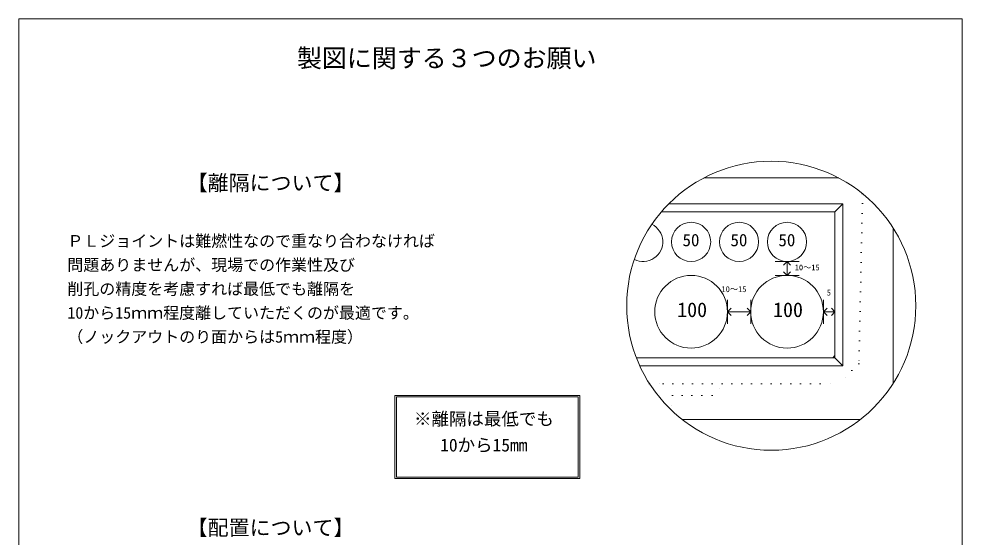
# Model space of a CAD drawing. Units: millimetres, scale not verified. Extents: x -4890 to 18490, y -2312 to 2312.
# Drawn here: x -4890 to -1830, y 630 to 2312 of the extents above; entities that cross this region are included whole.
import ezdxf
from ezdxf.enums import TextEntityAlignment as Align

# ---------------------------------------------------------------- set-up
doc = ezdxf.new("R2010")
doc.units = ezdxf.units.MM
doc.header["$LTSCALE"] = 10
doc.linetypes.add('DASHED1', pattern=[1.8, 1.2, -0.6])
doc.linetypes.add('USER5', pattern=[3.185, 0.01, -3.175])
for name, color, linetype, lineweight in [('0-2_waku', 7, 'Continuous', 18), ('0-3_gaikei', 7, 'Continuous', 18), ('0-4_kakure', 7, 'DASHED1', 5), ('0-5_sunpou', 7, 'Continuous', 5), ('0-8_hole', 7, 'Continuous', 18), ('0-9_uchigawa', 6, 'Continuous', 18), ('0-E_文字１', 7, 'Continuous', 18)]:
    doc.layers.add(name, color=color, linetype=linetype, lineweight=lineweight)
doc.styles.add('ＭＳ ゴシック', font='')
doc.styles.get('ＭＳ ゴシック').set_extended_font_data('MS Gothic')

# ---------------------------------------------------------------- blocks, each defined once
blk = doc.blocks.new('_Open90')
at = {"layer": '0-5_sunpou'}
blk.add_line((0, 0), (-1, 0), dxfattribs=at)
blk.add_lwpolyline([(-0.5, 0.5), (0, 0), (-0.5, -0.5)], dxfattribs=at)

msp = doc.modelspace()

# ---------------------------------------------------------------- linework, layer by layer
at = {"layer": '0-2_waku'}
for p, q in [((-4889.94, 2311.88), (-1829.94, 2311.88)), ((-4889.94, 2311.88), (-1829.94, 2311.88)), ((-4889.94, 2311.88), (-4889.94, -1963.12)), ((-1829.94, 2311.88), (-1829.94, -1963.12))]:
    msp.add_line(p, q, dxfattribs=at)
at = {"layer": '0-3_gaikei'}
for p, q in [((-2230.07, 1795.59), (-2668.2, 1795.59)), ((-2053.86, 1128.85), (-2053.86, 1633.22)), ((-2737.75, 1011.51), (-2160.53, 1011.51))]:
    msp.add_line(p, q, dxfattribs=at)
at = {"layer": '0-4_kakure', "linetype": 'USER5', "lineweight": 18}
for p, q in [((-2843.97, 1128.15), (-2799.77, 1128.15)), ((-2799.77, 1128.15), (-2229.53, 1128.15)), ((-2799.77, 1128.15), (-2229.53, 1128.15)), ((-2770.03, 1089.27), (-2773.17, 1042.14)), ((-2770.03, 1089.27), (-2666.35, 1089.27))]:
    msp.add_line(p, q, dxfattribs=at)
for points in [[(-2152.87, 1744.45), (-2164.73, 1192.95), (-2229.53, 1128.15)], [(-2770.03, 1089.27), (-2640.43, 1089.27), (-2601.55, 1128.15)]]:
    msp.add_lwpolyline(points, dxfattribs=at)
at = {"layer": '0-5_sunpou', "color": 150, "lineweight": 18}
for p, q in [((-2436.89, 1524.73), (-2359.13, 1524.73)), ((-2436.89, 1479.37), (-2359.13, 1479.37)), ((-2591.11, 1400.31), (-2591.11, 1322.55)), ((-2515.94, 1400.31), (-2515.94, 1322.55)), ((-2279.96, 1400.31), (-2279.96, 1322.55)), ((-2242.49, 1400.31), (-2242.49, 1322.55)), ((-2591.11, 1361.43), (-2515.94, 1361.43)), ((-2279.96, 1361.43), (-2242.49, 1361.43)), ((-2242.49, 1219.78), (-2249.65, 1212.39))]:
    msp.add_line(p, q, dxfattribs=at)
msp.add_circle((-2449.14, 1381.04), 468.88, dxfattribs=at)
at = {"layer": '0-8_hole'}
for centre, radius in [((-2709.05, 1588.23), 63.5), ((-2553.53, 1588.23), 63.5), ((-2398.01, 1588.23), 63.5), ((-2709.05, 1361.43), 117.94), ((-2398.01, 1361.43), 117.94)]:
    msp.add_circle(centre, radius, dxfattribs=at)
msp.add_arc((-2864.57, 1588.23), 63.5, 243.19936, 63.78529, dxfattribs=at)
at = {"layer": '0-9_uchigawa'}
for p, q in [((-2805.77, 1685.43), (-2799.77, 1685.43)), ((-2781.91, 1711.35), (-2216.57, 1711.35)), ((-2242.49, 1212.39), (-2242.49, 1685.43)), ((-2216.57, 1186.47), (-2216.57, 1711.35)), ((-2886.64, 1212.39), (-2799.77, 1212.39)), ((-2799.77, 1212.39), (-2242.49, 1212.39)), ((-2216.57, 1186.47), (-2242.49, 1212.39)), ((-2875.74, 1186.47), (-2799.77, 1186.47)), ((-2799.77, 1186.47), (-2216.57, 1186.47)), ((-3670.41, 1090.13), (-3070.41, 1090.13)), ((-3670.41, 820.13), (-3670.41, 1090.13)), ((-3665.41, 1085.13), (-3075.41, 1085.13)), ((-3665.41, 825.13), (-3665.41, 1085.13)), ((-3075.41, 825.13), (-3075.41, 1085.13)), ((-3070.41, 820.13), (-3070.41, 1090.13)), ((-3670.41, 820.13), (-3070.41, 820.13)), ((-3665.41, 825.13), (-3075.41, 825.13))]:
    msp.add_line(p, q, dxfattribs=at)
msp.add_lwpolyline([(-2799.77, 1685.43), (-2242.49, 1685.43), (-2216.57, 1711.35)], dxfattribs=at)

# ---------------------------------------------------------------- block references
at = {"layer": '0-5_sunpou', "xscale": 23.328, "yscale": 23.328}
for p, rotation in [((-2398.01, 1524.73), 90), ((-2398.01, 1479.37), 270), ((-2591.11, 1361.43), 180), ((-2279.96, 1361.43), 180)]:
    msp.add_blockref('_Open90', p, dxfattribs=dict(at, rotation=rotation))
for p in [(-2515.94, 1361.43), (-2242.49, 1361.43)]:
    msp.add_blockref('_Open90', p, dxfattribs=at)

# ---------------------------------------------------------------- texts
at = {"layer": '0-E_文字１', "style": 'ＭＳ ゴシック'}
for s, height, p in [('製図に関する３つのお願い', 59.38, (-3988, 2137.08)), ('【離隔について】', 49.88, (-4345.6, 1739.99)), ('ＰＬジョイントは難燃性なので重なり合わなければ', 38.01, (-4732.71, 1560.86)), ('50', 40.38, (-2737.03, 1561.87)), ('50', 40.38, (-2581.51, 1561.87)), ('50', 40.38, (-2425.99, 1561.87)), ('問題ありませんが、現場での作業性及び', 38.01, (-4732.71, 1483.1)), ('10～15', 19, (-2372.95, 1490.04)), ('削孔の精度を考慮すれば最低でも離隔を', 38.01, (-4732.71, 1405.34)), ('10～15', 19, (-2610.47, 1419.55)), ('5', 19, (-2268.8, 1408.51)), ('10から15ｍｍ程度離していただくのが最適です。', 38.01, (-4732.71, 1327.58)), ('100', 47.51, (-2754.33, 1330.09)), ('100', 47.51, (-2443.29, 1330.09)), ('（ノックアウトのり面からは5ｍｍ程度）', 38.01, (-4732.71, 1249.82)), ('※離隔は最低でも', 41.57, (-3608.11, 980.79)), ('\u3000 10から15mm', 41.57, (-3608.11, 895.74)), ('【配置について】', 49.88, (-4345.6, 621.14))]:
    msp.add_text(s, height=height, dxfattribs=at).set_placement(p, align=Align.BOTTOM_LEFT)

doc.saveas('drawing.dxf')
